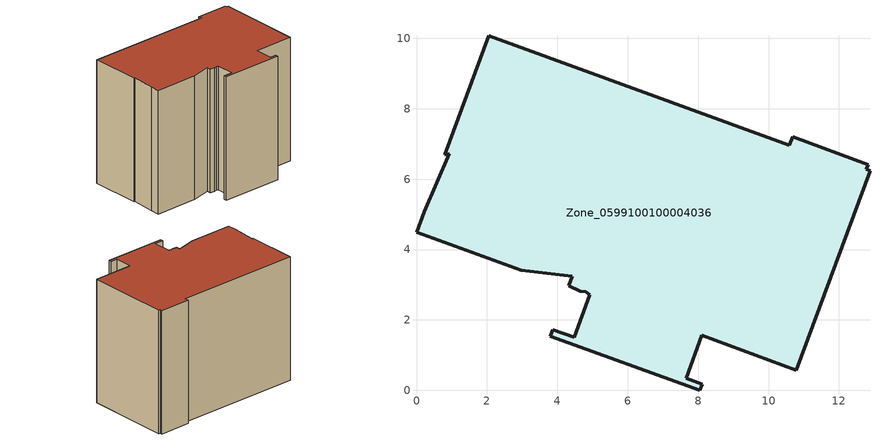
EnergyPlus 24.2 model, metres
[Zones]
Zone_0599100100004036
 floor ground (C_G): 4.66,2.81 4.33,2.97 4.43,3.24 2.98,3.42 0,4.49 0.22,5.08 0.93,6.72 0.81,6.7 2.05,10.08 10.59,6.97 10.68,7.21 12.83,6.42 12.78,6.28 12.88,6.24 10.79,0.57 8.1,1.56 7.66,0.35 8.12,0.18 8.05,0 3.8,1.54 3.87,1.73 4.49,1.5 4.92,2.72 4.8,2.81 z0
 wall outside (C_F): 8.12,0.18 7.66,0.35 8.1,1.56 10.79,0.57 12.88,6.24 12.78,6.28 12.83,6.42 10.68,7.21 10.59,6.97 2.05,10.08 0.81,6.7 0.93,6.72 0.22,5.08 0,4.49 2.98,3.42 4.43,3.24 4.33,2.97 4.66,2.81 4.8,2.81 4.92,2.72 4.49,1.5 3.87,1.73 3.8,1.54 8.05,0 8.12,0.18 z0:8.94
 roof outside (C_R): 4.33,2.97 4.66,2.81 4.8,2.81 4.92,2.72 4.49,1.5 3.87,1.73 3.8,1.54 8.05,0 8.12,0.18 7.66,0.35 8.1,1.56 10.79,0.57 12.88,6.24 12.78,6.28 12.83,6.42 10.68,7.21 10.59,6.97 2.05,10.08 0.81,6.7 0.93,6.72 0.22,5.08 0,4.49 2.98,3.42 4.43,3.24 z8.94
[BUILDING]
Pand.0599100100004036: North Axis=0; Terrain=City; Loads Convergence Tolerance Value=0.04; Temperature Convergence Tolerance Value=0.4; Solar Distribution=FullExterior; Maximum Number of Warmup Days=25; Minimum Number of Warmup Days=1
[Site:Location]
Rotterdam.The.Hague.AP_ZH_NLD Design_Conditions: Latitude=51.96; Longitude=4.45; Time Zone=1; Elevation=-4.5
[SITE:GROUNDTEMPERATURE:BUILDINGSURFACE]
18, 18, 18, 18, 18, 18, 18, 18, 18, 18, 18, 18
[MATERIAL] Thermal Absorptance=0.9; Solar Absorptance=0.7; Visible Absorptance=0.7
Name | Roughness | Thickness | Conductivity | Density | Specific Heat
G.TC.2006-2014 | MediumSmooth | 0.15 | 0.06 | 540 | 1210
F.TC.2006-2014 | Rough | 0.3 | 0.12 | 1920 | 840
R.TC.2006-2014 | MediumRough | 0.2 | 0.08 | 1500 | 1000
[CONSTRUCTION]
C_G: G.TC.2006-2014
C_F: F.TC.2006-2014
C_R: R.TC.2006-2014
[ZONE]
Zone_0599100100004036: Type=1; Multiplier=1; Ceiling Height=Autocalculate; Volume=Autocalculate; Floor Area=autocalculate; Part of Total Floor Area=Yes
[ZONEINFILTRATION:DESIGNFLOWRATE]
Infil_Zone_0599100100004036: Zone or ZoneList or Space or SpaceList=Zone_0599100100004036; Schedule=AlwaysOn; Design Flow Rate Calculation Method=Flow/Area; Flow Rate per Floor Area=0.0015; Constant Term Coefficient=1; Temperature Term Coefficient=0; Velocity Term Coefficient=0; Velocity Squared Term Coefficient=0
[HVACTEMPLATE:ZONE:IDEALLOADSAIRSYSTEM]
Zone_0599100100004036: Maximum Heating Supply Air Temperature=50; Minimum Cooling Supply Air Temperature=13; Maximum Heating Supply Air Humidity Ratio=0.0156; Minimum Cooling Supply Air Humidity Ratio=0.0077; Heating Limit=NoLimit; Cooling Limit=NoLimit; Dehumidification Control Type=ConstantSensibleHeatRatio; Cooling Sensible Heat Ratio=0.7; Dehumidification Setpoint=60; Humidification Control Type=None; Humidification Setpoint=30; Outdoor Air Method=None; Outdoor Air Flow Rate per Person=0.00944; Outdoor Air Flow Rate per Zone Floor Area=0; Outdoor Air Flow Rate per Zone=0; Demand Controlled Ventilation Type=None; Outdoor Air Economizer Type=NoEconomizer; Heat Recovery Type=None; Sensible Heat Recovery Effectiveness=0.7; Latent Heat Recovery Effectiveness=0.65
[ZONECONTROL:THERMOSTAT]
ThermostatControl_Zone_0599100100004036: Zone or ZoneList=Zone_0599100100004036; Control Type Schedule=DualSetpointControlType; Control 1=Thermostat_Zone_0599100100004036; Temperature Difference Between Cutout And Setpoint=0
[THERMOSTATSETPOINT:DUALSETPOINT]
Thermostat_Zone_0599100100004036: Heating Setpoint Temperature Schedule=HeatingSetpoint_Zone_0599100100004036; Cooling Setpoint Temperature Schedule=CoolingSetpoint_Zone_0599100100004036
[SCHEDULE:COMPACT]
HeatingSetpoint_Zone_0599100100004036: Through: 12/31, For: AllDays, Until: 24:00, 21
CoolingSetpoint_Zone_0599100100004036: Through: 12/31, For: AllDays, Until: 24:00, 24
DualSetpointControlType: Through: 12/31, For: AllDays, Until: 24:00, 4
AlwaysOn: Through: 12/31, For: AllDays, Until: 24:00, 1
